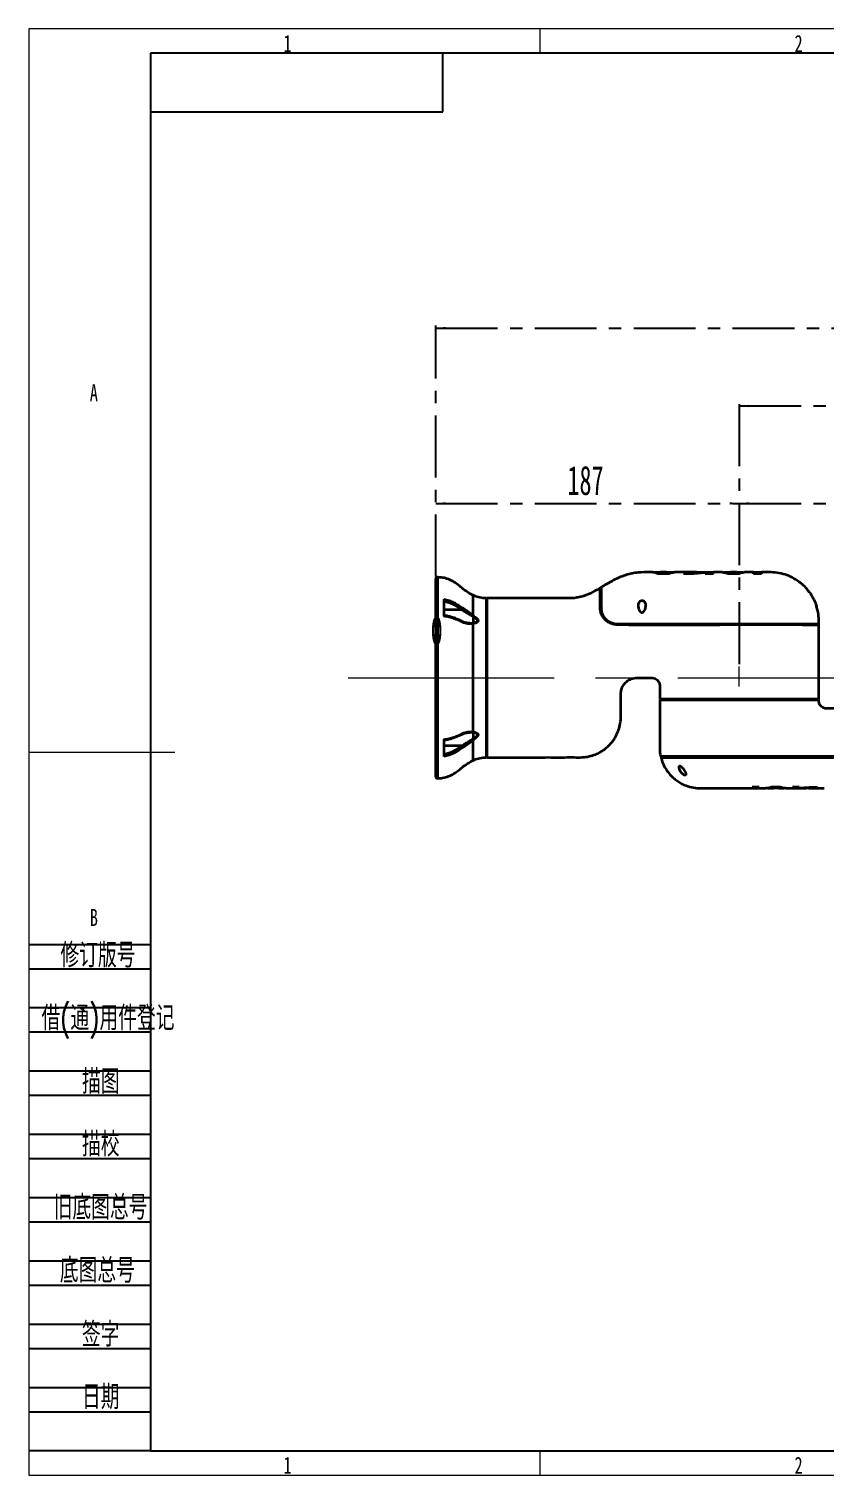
# Model space of a CAD drawing. Header units: millimetres. Extents: x 0 to 420, y -1 to 297.
# Drawn here: x 0 to 163.3, y 0 to 297 of the extents above; entities that cross this region are included whole.
import ezdxf

# ---------------------------------------------------------------- set-up
doc = ezdxf.new("R2010")
doc.units = ezdxf.units.MM
doc.linetypes.add('CENTERX2', pattern=[20.32, 12.7, -2.54, 2.54, -2.54])
doc.layers.add('中心线层', color=7, linetype='CENTERX2')
doc.layers.add('文字层', color=7, linetype='Continuous')
doc.layers.add('剖面线层', color=7, linetype='Continuous', lineweight=25)
doc.styles.add('SLDTEXTSTYLE0', font='TXT', dxfattribs={"width": 0.7})
doc.styles.add('SLDTEXTSTYLE1', font='TXT', dxfattribs={"width": 0.7, "bigfont": 'bigfont'})
doc.styles.add('SLDTEXTSTYLE4', font='TXT', dxfattribs={"width": 0.363})
doc.styles.add('SLDTEXTSTYLE5', font='TXT', dxfattribs={"width": 0.605})
doc.dimstyles.new('SLDDIMSTYLE0', dxfattribs={"dimtxt": 6, "dimasz": 2, "dimexe": 0, "dimexo": 0.0625, "dimgap": 1.5, "dimtad": 2, "dimlfac": 3, "dimrnd": 1e-09, "dimzin": 12, "dimdsep": 46, "dimtxsty": 'SLDTEXTSTYLE4', "dimsah": 1, "dimcen": 0.09, "dimadec": 0, "dimazin": 3, "dimtfac": 1, "dimtofl": 0, "dimtmove": 0, "dimatfit": 3, "dimfxl": 0, "dimfrac": 2, "dimtolj": 1, "dimtzin": 12, "dimarcsym": 0})
doc.dimstyles.new('SLDDIMSTYLE2', dxfattribs={"dimtxt": 6, "dimasz": 2, "dimexe": 0, "dimexo": 0.0625, "dimgap": 1.5, "dimtad": 2, "dimlfac": 3, "dimrnd": 1e-09, "dimdsep": 46, "dimtxsty": 'SLDTEXTSTYLE4', "dimblk1": 'NONE', "dimblk2": 'NONE', "dimsah": 1, "dimcen": 0.09, "dimadec": 0, "dimazin": 2, "dimtfac": 1, "dimtofl": 0, "dimtmove": 0, "dimatfit": 3, "dimldrblk": 'NONE', "dimfxl": 0, "dimfrac": 2, "dimtolj": 1, "dimtzin": 12, "dimarcsym": 0})

# ---------------------------------------------------------------- blocks, each defined once
blk = doc.blocks.new('_D')
at = {"layer": '中心线层'}
for p, q in [((83.57, 184.56), (83.57, 200.06)), ((83.57, 199.56), (145.91, 199.56)), ((145.91, 166.57), (145.91, 200.06))]:
    blk.add_line(p, q, dxfattribs=at)
for points in [[(83.57, 199.56), (85.57, 199.31), (85.57, 199.81)], [(145.91, 199.56), (143.91, 199.81), (143.91, 199.31)]]:
    blk.add_solid(points, dxfattribs=at)
at = {"layer": '中心线层', "insert": (110.61, 207.29), "char_height": 6, "attachment_point": 1, "style": 'SLDTEXTSTYLE5'}
blk.add_mtext('187', dxfattribs=at)
blk = doc.blocks.new('_D_1')
at = {"layer": '中心线层'}
for p, q in [((145.91, 166.57), (145.91, 200.06)), ((145.91, 199.56), (215.91, 199.56)), ((215.91, 171.4), (215.91, 200.06))]:
    blk.add_line(p, q, dxfattribs=at)
for points in [[(145.91, 199.56), (147.91, 199.31), (147.91, 199.81)], [(215.91, 199.56), (213.91, 199.81), (213.91, 199.31)]]:
    blk.add_solid(points, dxfattribs=at)
at = {"layer": '中心线层', "insert": (176.78, 207.29), "char_height": 6, "attachment_point": 1, "style": 'SLDTEXTSTYLE5'}
blk.add_mtext('210', dxfattribs=at)
blk = doc.blocks.new('_D_4')
at = {"layer": '中心线层'}
for p, q in [((83.57, 184.56), (83.57, 236.06)), ((83.57, 235.56), (339.17, 235.56)), ((339.17, 172.4), (339.17, 236.06))]:
    blk.add_line(p, q, dxfattribs=at)
for points in [[(83.57, 235.56), (85.57, 235.31), (85.57, 235.81)], [(339.17, 235.56), (337.17, 235.81), (337.17, 235.31)]]:
    blk.add_solid(points, dxfattribs=at)
at = {"layer": '中心线层', "insert": (205.18, 243.29), "char_height": 6, "attachment_point": 1, "style": 'SLDTEXTSTYLE5'}
blk.add_mtext('766.8', dxfattribs=at)
blk = doc.blocks.new('_D_5')
at = {"layer": '中心线层'}
for p, q in [((145.91, 166.57), (145.91, 220.06)), ((339.17, 172.4), (339.17, 220.06)), ((145.91, 219.56), (339.17, 219.56))]:
    blk.add_line(p, q, dxfattribs=at)
for points in [[(145.91, 219.56), (147.91, 219.31), (147.91, 219.81)], [(339.17, 219.56), (337.17, 219.81), (337.17, 219.31)]]:
    blk.add_solid(points, dxfattribs=at)
at = {"layer": '中心线层', "insert": (236.35, 227.29), "char_height": 6, "attachment_point": 1, "style": 'SLDTEXTSTYLE5'}
blk.add_mtext('579.8', dxfattribs=at)
blk = doc.blocks.new('_D_7')
at = {"layer": '中心线层', "insert": (82.51, 176.47), "char_height": 6, "attachment_point": 1, "style": 'SLDTEXTSTYLE5'}
blk.add_mtext('0', dxfattribs=at)
blk = doc.blocks.new('_NONE')

msp = doc.modelspace()

# ---------------------------------------------------------------- linework, layer by layer
at = {"color": 1, "linetype": 'Continuous', "lineweight": 18}
for p, q in [((420, 297), (0, 297)), ((0, 297), (0, 0)), ((0, 0), (420, 0))]:
    msp.add_line(p, q, dxfattribs=at)
at = {"color": 190, "linetype": 'Continuous', "lineweight": 18}
for p, q in [((105, 292), (105, 297)), ((0, 148.5), (25, 148.5)), ((25, 148.5), (30, 148.5)), ((105, 0), (105, 5))]:
    msp.add_line(p, q, dxfattribs=at)
at = {"color": 190, "linetype": 'Continuous', "lineweight": 25}
for p, q in [((415, 292), (25, 292)), ((25, 292), (25, 5)), ((85, 280), (85, 292)), ((25, 280), (85, 280)), ((25, 5), (415, 5))]:
    msp.add_line(p, q, dxfattribs=at)
at = {"color": 8, "linetype": 'Continuous', "lineweight": 35}
for p, q in [((83.9173, 184.3979), (83.9173, 143.0771)), ((91.2383, 176.5288), (91.2383, 180.6851)), ((90.535, 174.967), (91.2383, 175.0032)), ((91.2383, 152.4719), (90.5379, 152.5079)), ((91.2383, 146.7899), (91.2383, 150.9462))]:
    msp.add_line(p, q, dxfattribs=at)
at = {"color": 7, "linetype": 'Continuous', "lineweight": 35}
for p, q in [((129.7401, 185.3711), (128.3822, 185.3715)), ((129.2675, 185.1536), (131.4074, 185.1523)), ((130.9263, 185.4042), (129.7351, 185.4043)), ((129.7401, 185.3435), (130.3304, 185.3078)), ((131.1166, 185.3983), (130.3304, 185.3412)), ((130.3304, 185.3078), (130.9219, 185.3508)), ((130.3304, 185.3078), (130.3304, 185.3412)), ((132.4062, 185.3708), (130.9219, 185.3709)), ((131.1166, 185.3709), (131.1166, 185.3983)), ((134.4377, 185.1543), (136.4979, 185.153)), ((136.4979, 185.153), (138.9185, 185.3982)), ((137.1105, 185.4009), (137.1917, 185.4038)), ((137.1917, 185.3705), (137.1917, 185.4038)), ((138.9185, 185.4024), (138.5617, 185.3708)), ((138.9185, 185.3982), (138.9185, 185.1479)), ((140.6026, 185.3708), (138.9185, 185.3708)), ((138.9185, 185.1479), (140.6026, 185.1461)), ((144.0881, 185.3718), (142.7116, 185.3713)), ((143.6038, 185.1418), (145.744, 185.1396)), ((144.681, 185.3385), (143.8948, 185.3987)), ((143.8948, 185.3717), (143.8948, 185.3987)), ((144.0881, 185.3506), (144.681, 185.3051)), ((145.2719, 185.4055), (144.0889, 185.405)), ((144.681, 185.3051), (145.2728, 185.3441)), ((144.681, 185.3051), (144.681, 185.3385)), ((146.6394, 185.3725), (145.2728, 185.3721)), ((150.4828, 185.3718), (148.7802, 185.373)), ((148.8123, 185.1342), (150.4839, 185.1306)), ((83.5717, 143.4102), (83.5717, 184.0648)), ((85.2383, 179.8654), (85.2383, 176.3952)), ((93.905, 180.0708), (93.905, 163.7375)), ((88.8567, 177.7049), (85.2383, 177.7049)), ((91.2383, 176.2776), (91.2383, 175.0032)), ((94.0717, 177.4042), (93.905, 177.4042)), ((91.2383, 152.6197), (91.2383, 174.8553)), ((93.905, 163.7375), (93.905, 147.4042)), ((130.0717, 159.4042), (130.0717, 159.2375)), ((161.7383, 159.2375), (161.7383, 159.4042)), ((91.2383, 152.4719), (91.2383, 151.1975)), ((85.2383, 151.0798), (85.2383, 147.6097)), ((88.8567, 149.7701), (85.2383, 149.7701)), ((93.905, 150.0708), (94.0717, 150.0708)), ((148.5727, 141.116), (148.5717, 141.2815)), ((148.5717, 141.248), (148.5728, 141.0714)), ((149.9647, 141.2477), (148.5717, 141.248)), ((148.5727, 141.1042), (149.9913, 141.1042)), ((148.5728, 141.1047), (148.5728, 141.0714)), ((149.961, 141.1068), (149.961, 141.0734)), ((149.9641, 141.0709), (149.9647, 141.2477)), ((149.9641, 141.1042), (149.9641, 141.0709)), ((149.9647, 141.2812), (149.9642, 141.1077)), ((151.713, 141.1042), (152.7695, 141.1042)), ((154.305, 141.2461), (152.5216, 141.2464)), ((152.7552, 141.0759), (153.4074, 141.1274)), ((152.7552, 141.0708), (152.9423, 141.0708)), ((153.4074, 141.1608), (152.7695, 141.1101)), ((154.0626, 141.0708), (153.0005, 141.0708)), ((154.0626, 141.1042), (153.4074, 141.1608)), ((153.4074, 141.1608), (153.4074, 141.1274)), ((153.4074, 141.1274), (154.0626, 141.0708)), ((154.0464, 141.1042), (155.111, 141.1042)), ((154.0626, 141.1042), (154.0626, 141.0708)), ((154.0626, 141.0935), (154.483, 141.0935)), ((154.483, 141.0935), (154.5526, 141.1042)), ((154.483, 141.1042), (154.483, 141.0935)), ((155.4629, 141.0708), (156.8061, 141.0708)), ((158.2095, 141.245), (156.8061, 141.2451)), ((156.8061, 141.1042), (158.2095, 141.1042)), ((158.2095, 141.083), (158.2095, 141.245)), ((160.2266, 141.2431), (158.2095, 141.083)), ((158.2095, 141.0715), (159.6146, 141.1248)), ((158.2095, 141.0708), (158.3779, 141.0708)), ((158.477, 141.1042), (159.6485, 141.1042)), ((161.4852, 141.2429), (159.6485, 141.1088)), ((159.6485, 141.0755), (161.9435, 141.2428)), ((159.6485, 141.1088), (159.6485, 141.0755)), ((160.094, 141.0896), (159.6485, 141.0755)), ((161.9435, 141.2428), (160.2266, 141.2431))]:
    msp.add_line(p, q, dxfattribs=at)
at = {"color": 7, "linetype": 'Continuous', "lineweight": 35, "flags": 128}
for points in [[(137.1105, 185.4041), (135.0225, 185.4042), (132.6075, 185.4042)], [(138.6476, 185.3708), (137.6724, 185.3707), (137.1917, 185.3708)], [(88.9956, 175.2976), (89.0005, 175.2952), (89.0058, 175.2921)], [(117.3138, 178.1758), (117.3541, 178.1902), (117.3981, 178.1961), (117.4426, 178.193), (117.4843, 178.1811), (117.5204, 178.1613), (117.5482, 178.135), (117.5657, 178.1041), (117.5717, 178.0708)], [(162.2383, 159.4042), (162.2383, 161.2987), (162.238, 164.2803), (162.2374, 167.2517), (162.237, 170.0517), (162.2369, 172.6804), (162.2371, 174.571)], [(89.0027, 152.1811), (89.0005, 152.1798), (88.9952, 152.1772)], [(149.9641, 141.0708), (151.2731, 141.0708), (151.3543, 141.0708)]]:
    msp.add_lwpolyline(points, dxfattribs=at)
at = {"color": 7, "linetype": 'Continuous', "lineweight": 35}
for centre, radius, start, end in [((83.905, 184.0648), 0.3333, 87.888296, 180), ((117.405, 182.039), 0.1667, 0.000971, 120.996212), ((88.3478, 178.2254), 0.728, 314.360591, 350.077155), ((121.0666, 174.6326), 0.1927, 147.007432, 187.845425), ((162.0703, 174.5708), 0.1667, 3.678857, 90.044139), ((88.3478, 149.2497), 0.728, 9.922845, 45.639409), ((129.9122, 147.7042), 0.1667, 194.267472, 270.010184), ((129.9917, 147.3708), 0.1667, 89.996441, 198.69156), ((83.905, 143.4102), 0.3333, 180, 272.111704)]:
    msp.add_arc(centre, radius, start, end, dxfattribs=at)
at = {"color": 8, "linetype": 'Continuous', "lineweight": 35}
for centre, radius, start, end in [((88.9061, 175.1681), 0.1592, 355.881222, 51.208463), ((88.9082, 152.3065), 0.1571, 306.978917, 4.334185)]:
    msp.add_arc(centre, radius, start, end, dxfattribs=at)
at = {"color": 7, "linetype": 'Continuous', "lineweight": 35}
for points, knots in [([(91.2644, 180.6843), (90.9244, 180.8527), (90.1994, 181.212), (89.2106, 181.9573), (88.2446, 182.7614), (87.2487, 183.4852), (86.1476, 184.0141), (85.0229, 184.3268), (84.2623, 184.3611), (83.9165, 184.3767)], [0, 0, 0, 0, 0.13555184, 0.28905261, 0.44124059, 0.58603376, 0.72813244, 0.87639116, 1, 1, 1, 1]), ([(128.0567, 185.4025), (127.2848, 185.417), (126.0959, 185.4392), (124.4975, 185.3173), (123.2795, 185.0665), (122.0935, 184.6925), (120.5232, 184.0374), (119.0363, 183.1968), (117.9249, 182.5497), (117.5639, 182.3395)], [0, 0, 0, 0, 0.20760716, 0.31978553, 0.43045654, 0.54135749, 0.65391185, 0.88758178, 1, 1, 1, 1]), ([(128.0567, 185.3982), (128.0679, 185.4003), (128.2755, 185.4395), (128.6811, 185.3481), (129.072, 185.2184), (129.2675, 185.1536)], [0, 0, 0, 0, 0.02778487, 0.51389892, 1, 1, 1, 1]), ([(130.3304, 185.3412), (130.0474, 185.3963), (129.7322, 185.4577), (129.4184, 185.3792), (129.3864, 185.3712)], [0, 0, 0, 0, 0.8982104, 1, 1, 1, 1]), ([(131.4074, 185.1523), (131.7898, 185.291), (132.1894, 185.4359), (132.5902, 185.4009), (132.6075, 185.3994)], [0, 0, 0, 0, 0.9570241, 1, 1, 1, 1]), ([(137.1917, 185.4038), (136.7323, 185.3912), (135.8122, 185.366), (134.8963, 185.225), (134.4377, 185.1543)], [0, 0, 0, 0, 0.499281325, 1, 1, 1, 1]), ([(134.6896, 185.1542), (135.063, 185.211), (135.895, 185.3375), (136.7309, 185.3588), (137.1917, 185.3705)], [0, 0, 0, 0, 0.44877933, 1, 1, 1, 1]), ([(140.6026, 185.1461), (140.6026, 185.2142), (140.6026, 185.3505), (140.6026, 185.4198), (140.6026, 185.401), (140.6026, 185.3995)], [0, 0, 0, 0, 0.47990609, 0.95981016, 1, 1, 1, 1]), ([(142.4068, 185.4045), (141.9423, 185.4044), (141.3409, 185.4042), (140.7395, 185.4042), (140.6026, 185.4042)], [0, 0, 0, 0, 0.77227185, 1, 1, 1, 1]), ([(142.4068, 185.4017), (142.4161, 185.4026), (142.6209, 185.4217), (143.0216, 185.353), (143.4098, 185.2122), (143.6038, 185.1418)], [0, 0, 0, 0, 0.023362326, 0.511683064, 1, 1, 1, 1]), ([(145.622, 185.3722), (145.594, 185.3797), (145.2812, 185.4631), (144.967, 185.3979), (144.681, 185.3385)], [0, 0, 0, 0, 0.08978186, 1, 1, 1, 1]), ([(145.744, 185.1396), (145.9358, 185.2097), (146.3196, 185.3498), (146.7232, 185.4222), (146.933, 185.4028), (146.9496, 185.4013)], [0, 0, 0, 0, 0.4794297, 0.95884818, 1, 1, 1, 1]), ([(148.8128, 185.4062), (148.4118, 185.4063), (147.7908, 185.4064), (147.1697, 185.4062), (146.9496, 185.4061)], [0, 0, 0, 0, 0.64561773, 1, 1, 1, 1]), ([(148.8128, 185.3873), (148.8128, 185.3865), (148.8126, 185.3847), (148.8124, 185.2269), (148.8123, 185.1342)], [0, 0, 0, 0, 0.41229259, 1, 1, 1, 1]), ([(148.8123, 185.1004), (148.8124, 185.1926), (148.8126, 185.3507), (148.8128, 185.3528), (148.8128, 185.3537)], [0, 0, 0, 0, 0.58327833, 1, 1, 1, 1]), ([(150.4839, 185.1306), (150.4837, 185.2244), (150.4832, 185.4131), (150.4827, 185.3994), (150.4825, 185.3926)], [0, 0, 0, 0, 0.49773551, 1, 1, 1, 1]), ([(160.3306, 181.2191), (160.1863, 181.4322), (159.7703, 182.0471), (158.9319, 182.8632), (157.9429, 183.6458), (156.9915, 184.2235), (155.8755, 184.7542), (154.5011, 185.1968), (152.8286, 185.4372), (151.48, 185.4019), (150.6926, 185.4046), (150.4828, 185.4053)], [0, 0, 0, 0, 0.06868483, 0.19812588, 0.31027153, 0.40547289, 0.49482605, 0.64008124, 0.78953199, 0.94392515, 1, 1, 1, 1]), ([(150.4828, 185.3484), (150.4829, 185.3503), (150.4833, 185.3554), (150.4837, 185.1954), (150.4839, 185.0968)], [0, 0, 0, 0, 0.38403531, 1, 1, 1, 1]), ([(117.319, 182.1824), (117.2741, 182.156), (116.6003, 181.7591), (115.3437, 181.068), (113.7685, 180.4596), (112.5076, 180.1717), (111.4268, 180.0509), (110.1083, 180.0786), (108.5115, 180.0683), (106.4563, 180.0719), (103.8952, 180.0704), (100.7783, 180.071), (97.4578, 180.0708), (95.1762, 180.0708), (94.0717, 180.0708)], [0, 0, 0, 0, 0.00659909, 0.09908425, 0.1814544, 0.21947371, 0.26272363, 0.31885737, 0.38638052, 0.46510558, 0.57925744, 0.71090337, 0.86004338, 1, 1, 1, 1]), ([(117.5717, 178.0708), (117.5717, 178.5665), (117.5717, 179.5705), (117.5717, 180.716), (117.5717, 181.5946), (117.5717, 182.1636), (117.5717, 182.362), (117.5717, 182.3275), (117.5717, 182.3261)], [0, 0, 0, 0, 0.179774915, 0.364113731, 0.558273151, 0.756356382, 0.990050794, 1, 1, 1, 1]), ([(160.3581, 181.2387), (160.3575, 181.2395), (160.3545, 181.2439), (160.3805, 181.2054), (160.4459, 181.1073), (160.5958, 180.8762), (160.8203, 180.5115), (160.9863, 180.2065), (161.0717, 180.0495)], [0, 0, 0, 0, 0.02025809, 0.10125267, 0.21230397, 0.38269593, 0.682381, 1, 1, 1, 1]), ([(85.2383, 179.8654), (85.6015, 179.8019), (85.9559, 179.7143), (86.6449, 179.4876), (86.9741, 179.3503), (87.4484, 179.1134), (87.6031, 179.0292), (87.905, 178.8537), (88.0527, 178.7625), (88.4907, 178.4832), (88.7759, 178.2896), (89.0648, 178.0999)], [0, 0, 0, 0, 0.25, 0.25, 0.5, 0.5, 0.625, 0.625, 0.75, 0.75, 1, 1, 1, 1]), ([(88.8567, 177.7049), (88.5835, 177.8841), (88.3132, 178.0671), (87.7626, 178.4205), (87.4819, 178.5907), (86.8907, 178.8941), (86.5809, 179.0283), (86.0896, 179.1968), (85.9221, 179.2471), (85.5837, 179.3353), (85.4121, 179.3732), (85.2383, 179.4052)], [0, 0, 0, 0, 0.25, 0.25, 0.5, 0.5, 0.75, 0.75, 0.875, 0.875, 1, 1, 1, 1]), ([(93.905, 180.0708), (93.4709, 180.103), (92.6113, 180.1668), (91.7246, 180.4352), (91.307, 180.6612), (91.2644, 180.6843)], [0, 0, 0, 0, 0.47815425, 0.94684276, 1, 1, 1, 1]), ([(94.0717, 180.0184), (94.0717, 180.0338), (94.0717, 180.0708), (94.0717, 179.908), (94.0717, 179.5742), (94.0717, 178.9974), (94.0717, 178.2134), (94.0717, 177.2901), (94.0717, 176.1693), (94.0717, 174.8783), (94.0717, 173.4811), (94.0717, 171.9381), (94.0717, 170.2875), (94.0717, 168.5745), (94.0717, 166.7838), (94.0717, 164.9596), (94.0717, 163.1235), (94.0717, 161.2862), (94.0717, 159.4931), (94.0717, 157.7403), (94.0717, 156.0635), (94.0717, 154.5039), (94.0717, 153.0329), (94.0717, 151.7064), (94.0717, 150.5571), (94.0717, 149.5337), (94.0717, 148.7068), (94.0717, 148.0959), (94.0717, 147.721), (94.0717, 147.4569), (94.0717, 147.4218), (94.0717, 147.4042)], [0, 0, 0, 0, 0.01940475, 0.04663916, 0.0738734, 0.1267696, 0.15400909, 0.18124862, 0.2341659, 0.26141739, 0.288669, 0.34156793, 0.36880939, 0.39605077, 0.44893838, 0.47617326, 0.50340802, 0.55631179, 0.58355555, 0.61079944, 0.66371449, 0.69096486, 0.71821526, 0.77110563, 0.79834224, 0.8255787, 0.87847029, 0.90570725, 0.93294421, 0.96628592, 1, 1, 1, 1]), ([(125.905, 177.0948), (125.9373, 177.099), (126.0114, 177.1086), (126.1381, 177.1907), (126.322, 177.4061), (126.5455, 177.9021), (126.6558, 178.5081), (126.5831, 179.0424), (126.4357, 179.3415), (126.2638, 179.511), (126.099, 179.5958), (125.9375, 179.6264), (125.7843, 179.611), (125.623, 179.5487), (125.4442, 179.4098), (125.2599, 179.1219), (125.1515, 178.6048), (125.2232, 178.0593), (125.3942, 177.5884), (125.5278, 177.3431), (125.6775, 177.1828), (125.7884, 177.1069), (125.8716, 177.0982), (125.905, 177.0948)], [0, 0, 0, 0, 0.01387, 0.03174793, 0.06415894, 0.13968528, 0.27940362, 0.35793302, 0.41262544, 0.4475048, 0.47397924, 0.49576526, 0.51759416, 0.53885697, 0.57154223, 0.62229736, 0.70737943, 0.83838784, 0.88746193, 0.94334056, 0.96443841, 0.9857407, 1, 1, 1, 1]), ([(161.0717, 180.0495), (161.2452, 179.6974), (161.4663, 179.249), (161.6663, 178.7277), (161.7409, 178.5177), (161.7777, 178.4084), (161.7889, 178.3744), (161.7885, 178.3756), (161.7774, 178.4094), (161.7433, 178.5084), (161.7104, 178.6135), (161.6766, 178.6959), (161.6752, 178.6991)], [0, 0, 0, 0, 0.44919989, 0.57216645, 0.69588529, 0.74555127, 0.7782383, 0.81114176, 0.8406075, 0.89171765, 0.99580197, 1, 1, 1, 1]), ([(162.2333, 174.7377), (162.2374, 175.1611), (162.2462, 176.0834), (162.098, 177.3122), (161.8581, 178.0815), (161.7668, 178.374)], [0, 0, 0, 0, 0.3446949, 0.75082332, 1, 1, 1, 1]), ([(89.0128, 175.3111), (88.976, 175.3272), (88.6596, 175.4661), (88.1116, 175.7137), (87.3581, 176.0251), (86.6005, 176.2618), (85.8994, 176.4298), (85.4278, 176.4899), (85.2377, 176.5141)], [0, 0, 0, 0, 0.0320112, 0.27537557, 0.48029629, 0.66763157, 0.86600317, 1, 1, 1, 1]), ([(89.0648, 175.1566), (88.4892, 175.4204), (87.9277, 175.6973), (86.9879, 176.0285), (86.6594, 176.1257), (85.9647, 176.2874), (85.6051, 176.3501), (85.2383, 176.3952)], [0, 0, 0, 0, 0.5, 0.5, 0.75, 0.75, 1, 1, 1, 1]), ([(91.2383, 176.2776), (91.0404, 176.4017), (90.8402, 176.5234), (90.4388, 176.7671), (90.2367, 176.8893), (89.8374, 177.1302), (89.6397, 177.2493), (89.2473, 177.4829), (89.0524, 177.5971), (88.8567, 177.7049)], [0, 0, 0, 0, 0.25, 0.25, 0.5, 0.5, 0.75, 0.75, 1, 1, 1, 1]), ([(90.5373, 174.9602), (90.4102, 174.9607), (90.0758, 174.9619), (89.5699, 175.0757), (89.1849, 175.2046), (89.0034, 175.2946), (88.9959, 175.2983)], [0, 0, 0, 0, 0.24379615, 0.64134361, 0.98514922, 1, 1, 1, 1]), ([(89.0648, 178.0999), (89.2437, 177.9825), (89.4214, 177.8587), (89.7791, 177.6039), (89.9592, 177.4733), (90.3232, 177.2081), (90.5079, 177.0727), (90.8752, 176.8017), (91.0579, 176.6661), (91.2383, 176.5288)], [0, 0, 0, 0, 0.25, 0.25, 0.5, 0.5, 0.75, 0.75, 1, 1, 1, 1]), ([(91.2383, 176.5288), (91.3467, 176.4463), (91.4538, 176.3637), (91.6631, 176.1961), (91.7651, 176.1116), (91.9085, 175.9816), (91.9547, 175.9376), (92.0423, 175.8474), (92.084, 175.8007), (92.1572, 175.7051), (92.1886, 175.6564), (92.2342, 175.5555), (92.2472, 175.5054), (92.2477, 175.4069), (92.2352, 175.361), (92.1904, 175.2765), (92.1591, 175.2391), (92.0868, 175.1717), (92.0453, 175.1414), (91.9574, 175.0866), (91.911, 175.062), (91.7668, 174.9949), (91.6641, 174.9584), (91.4544, 174.898), (91.3471, 174.874), (91.2383, 174.8553)], [0, 0, 0, 0, 0.125, 0.125, 0.25, 0.25, 0.3125, 0.3125, 0.375, 0.375, 0.4375, 0.4375, 0.5, 0.5, 0.5625, 0.5625, 0.625, 0.625, 0.6875, 0.6875, 0.75, 0.75, 0.875, 0.875, 1, 1, 1, 1]), ([(91.2383, 176.2776), (91.2383, 176.3258), (91.2383, 176.3713), (91.2383, 176.4568), (91.2383, 176.4961), (91.2383, 176.5288)], [0, 0, 0, 0, 0.5, 0.5, 1, 1, 1, 1]), ([(91.2383, 175.0032), (91.3337, 175.0181), (91.4282, 175.0364), (91.6139, 175.0816), (91.705, 175.1083), (91.8351, 175.1578), (91.8774, 175.1759), (91.9584, 175.2166), (91.997, 175.2392), (92.0659, 175.2903), (92.0967, 175.319), (92.1309, 175.3694), (92.14, 175.387), (92.1525, 175.4244), (92.1558, 175.4445), (92.1554, 175.5055), (92.1415, 175.5472), (92.0953, 175.6285), (92.0644, 175.6665), (91.9948, 175.7403), (91.9557, 175.7759), (91.875, 175.8441), (91.8329, 175.877), (91.7034, 175.9737), (91.613, 176.0355), (91.4279, 176.1578), (91.3335, 176.2179), (91.2383, 176.2776)], [0, 0, 0, 0, 0.125, 0.125, 0.25, 0.25, 0.3125, 0.3125, 0.375, 0.375, 0.4375, 0.4375, 0.46875, 0.46875, 0.5, 0.5, 0.5625, 0.5625, 0.625, 0.625, 0.6875, 0.6875, 0.75, 0.75, 0.875, 0.875, 1, 1, 1, 1]), ([(120.8757, 174.6063), (120.5403, 174.6397), (119.8713, 174.7064), (119.1108, 175.0502), (118.523, 175.4725), (118.015, 176.0039), (117.6128, 176.6714), (117.3578, 177.4273), (117.3279, 177.9367), (117.3138, 178.1758)], [0, 0, 0, 0, 0.13899062, 0.27718144, 0.39833099, 0.51962019, 0.68608696, 0.85270376, 1, 1, 1, 1]), ([(120.905, 174.7375), (120.5911, 174.7649), (119.964, 174.8196), (119.2454, 175.1535), (118.6919, 175.5507), (118.216, 176.0576), (117.8407, 176.6871), (117.6101, 177.3873), (117.5836, 177.8583), (117.5717, 178.0708)], [0, 0, 0, 0, 0.14025099, 0.28020637, 0.40367391, 0.5273139, 0.69470471, 0.86222154, 1, 1, 1, 1]), ([(179.4968, 178.0915), (179.3567, 177.8235), (178.9266, 177.0015), (178.3672, 175.5473), (177.6799, 173.7936), (177.054, 172.0052), (176.3458, 169.7851), (175.6025, 167.1733), (175.091, 164.6821), (174.6253, 162.8169), (174.0546, 161.6249), (173.3625, 160.5911), (172.5332, 159.677), (171.5359, 158.8582), (170.3203, 158.1505), (168.883, 157.622), (167.3256, 157.3753), (165.83, 157.4071), (164.6926, 157.413), (163.9599, 157.3925), (163.5437, 157.4294), (163.196, 157.546), (162.8349, 157.7669), (162.5048, 158.1215), (162.2541, 158.6285), (162.2439, 159.0246), (162.2383, 159.2375)], [0, 0, 0, 0, 0.028497969, 0.08742273, 0.146634846, 0.206151599, 0.265991384, 0.366363817, 0.461869629, 0.505939721, 0.547068837, 0.585711993, 0.622900961, 0.66301572, 0.70690148, 0.754898554, 0.806583924, 0.854474522, 0.895731756, 0.913848215, 0.92355749, 0.934956998, 0.948083411, 0.963058956, 0.980138108, 1, 1, 1, 1]), ([(91.2383, 174.8553), (91.0579, 174.8242), (90.8752, 174.8079), (90.5079, 174.8022), (90.3232, 174.8132), (89.9592, 174.8626), (89.7791, 174.9009), (89.4214, 175.007), (89.2437, 175.0747), (89.0648, 175.1566)], [0, 0, 0, 0, 0.25, 0.25, 0.5, 0.5, 0.75, 0.75, 1, 1, 1, 1]), ([(91.2383, 174.8553), (91.2383, 174.8928), (91.2383, 174.9236), (91.2383, 174.9729), (91.2383, 174.9912), (91.2383, 175.0032)], [0, 0, 0, 0, 0.5, 0.5, 1, 1, 1, 1]), ([(162.2108, 174.7375), (162.2168, 174.7375), (162.2384, 174.7375), (162.0341, 174.7375), (161.4896, 174.7375), (160.4679, 174.7375), (159.0565, 174.7375), (157.2826, 174.7375), (155.2065, 174.7375), (152.9969, 174.7375), (150.7304, 174.7375), (148.476, 174.7375), (145.7622, 174.7375), (142.6018, 174.7375), (137.8444, 174.7375), (132.4445, 174.7375), (127.6222, 174.7375), (124.5643, 174.7375), (122.7236, 174.7375), (121.5102, 174.7375), (120.905, 174.7375)], [0, 0, 0, 0, 0.01352362, 0.04839418, 0.09873538, 0.1490864, 0.20114598, 0.25320997, 0.30546896, 0.35775541, 0.40399515, 0.45041496, 0.49673842, 0.56784748, 0.63905164, 0.78085988, 0.89030768, 0.92694302, 0.96356142, 1, 1, 1, 1]), ([(94.0717, 147.4042), (94.8706, 147.4042), (96.768, 147.4042), (99.6573, 147.4042), (102.6462, 147.4045), (105.3491, 147.404), (107.7792, 147.4056), (109.9543, 147.3994), (111.8832, 147.4169), (113.5728, 147.3721), (115.0562, 147.5626), (116.2685, 147.9461), (117.2096, 148.3918), (117.9134, 148.8267), (118.5239, 149.2813), (119.1484, 149.8415), (119.8085, 150.5768), (120.4561, 151.5133), (121.0247, 152.6656), (121.4394, 154.0259), (121.6053, 155.5399), (121.5614, 157.0959), (121.569, 158.4655), (121.577, 159.6051), (121.5471, 160.4939), (121.6734, 161.3937), (122.0579, 162.2235), (122.5731, 162.8175), (123.0491, 163.1872), (123.4773, 163.4347), (124.0034, 163.6339), (124.6369, 163.7504), (125.3884, 163.7326), (126.1293, 163.7384), (126.7889, 163.7379), (127.3191, 163.7357), (127.8254, 163.7423), (128.3575, 163.7169), (128.837, 163.4856), (129.1458, 163.203), (129.3264, 162.9505), (129.4462, 162.7244), (129.5542, 162.4153), (129.5869, 161.7819), (129.5645, 160.7533), (129.5691, 159.8637), (129.5717, 159.3555)], [0, 0, 0, 0, 0.04749238, 0.11279801, 0.17176339, 0.22517639, 0.27347987, 0.31622686, 0.35447572, 0.3881731, 0.41659092, 0.44291376, 0.4634123, 0.47834728, 0.49202591, 0.50861497, 0.52813233, 0.55063888, 0.57608608, 0.60422535, 0.63472656, 0.66615615, 0.69670664, 0.71614872, 0.73390767, 0.74951906, 0.76972738, 0.78729663, 0.79572792, 0.80547505, 0.81658648, 0.82901622, 0.8434878, 0.86115789, 0.87308769, 0.88270436, 0.8926542, 0.90327472, 0.91397156, 0.92351688, 0.92787448, 0.93237016, 0.9387034, 0.94714423, 0.96980771, 1, 1, 1, 1]), ([(129.5717, 159.2375), (129.5718, 158.4535), (129.5722, 156.9483), (129.5734, 154.7776), (129.5697, 152.7777), (129.5701, 150.9304), (129.5632, 149.2511), (129.6024, 148.1554), (129.751, 147.6649), (129.7525, 147.66)], [0, 0, 0, 0, 0.20298474, 0.38967905, 0.56191001, 0.72091401, 0.86731756, 0.99868171, 1, 1, 1, 1]), ([(129.5717, 159.4042), (129.6134, 159.4042), (129.6765, 159.4042), (130.07, 159.4042), (130.6008, 159.4042), (131.3561, 159.4042), (132.3119, 159.4042), (133.3977, 159.4042), (134.6666, 159.4042), (136.0873, 159.4042), (137.6019, 159.4042), (139.2426, 159.4042), (140.9689, 159.4042), (142.7426, 159.4042), (144.571, 159.4042), (146.4088, 159.4042), (148.2414, 159.4042), (150.0504, 159.4042), (151.791, 159.4042), (153.4752, 159.4042), (155.0608, 159.4042), (156.5085, 159.4042), (157.8552, 159.4042), (159.0393, 159.4042), (160.0316, 159.4042), (160.6781, 159.4042), (161.2136, 159.4042), (161.6408, 159.4042), (161.9571, 159.4042), (162.1525, 159.4042), (162.2449, 159.4042), (162.2279, 159.4042), (162.2245, 159.4042)], [0, 0, 0, 0, 0.0529271, 0.08018355, 0.10744015, 0.16036746, 0.18762453, 0.2148816, 0.26776956, 0.29500477, 0.32223984, 0.37513463, 0.40237336, 0.42961217, 0.48253033, 0.50978235, 0.53703449, 0.58993101, 0.61717113, 0.64441116, 0.69729898, 0.72453395, 0.75176882, 0.80467524, 0.83192051, 0.85916592, 0.88564796, 0.91212884, 0.9393874, 0.96665075, 0.99335724, 1, 1, 1, 1]), ([(129.5717, 159.2375), (129.5986, 159.2375), (129.6526, 159.2375), (130.0864, 159.2375), (130.7709, 159.2375), (131.7197, 159.2375), (132.9097, 159.2375), (134.3225, 159.2375), (135.9334, 159.2375), (137.7149, 159.2375), (139.6366, 159.2375), (141.6655, 159.2375), (143.7669, 159.2375), (145.1923, 159.2375), (145.905, 159.2375)], [0, 0, 0, 0, 0.08333416, 0.16666007, 0.25, 0.33333416, 0.41666007, 0.5, 0.58333416, 0.66666007, 0.75, 0.83333416, 0.91666007, 1, 1, 1, 1]), ([(145.905, 159.2375), (146.6177, 159.2375), (148.043, 159.2375), (150.1444, 159.2375), (152.1733, 159.2375), (154.095, 159.2375), (155.8765, 159.2375), (157.4874, 159.2375), (158.9002, 159.2375), (160.0903, 159.2375), (161.0391, 159.2375), (161.7236, 159.2375), (162.1574, 159.2375), (162.2114, 159.2375), (162.2383, 159.2375)], [0, 0, 0, 0, 0.08333387, 0.16665978, 0.25, 0.33333387, 0.41665978, 0.5, 0.58333387, 0.66665993, 0.75, 0.83333416, 0.91666007, 1, 1, 1, 1]), ([(85.2382, 150.9594), (85.3048, 150.9661), (85.6372, 150.9994), (86.2144, 151.119), (86.9646, 151.3165), (87.6769, 151.5771), (88.3511, 151.8691), (88.794, 152.0656), (89.0131, 152.1629)], [0, 0, 0, 0, 0.04660039, 0.23239737, 0.41937819, 0.61332101, 0.80872958, 1, 1, 1, 1]), ([(85.2383, 151.0798), (85.6015, 151.1245), (85.9559, 151.1861), (86.6449, 151.3455), (86.9741, 151.4421), (87.4484, 151.6086), (87.6031, 151.6678), (87.905, 151.791), (88.0527, 151.8549), (88.4907, 152.0506), (88.7759, 152.186), (89.0648, 152.3184)], [0, 0, 0, 0, 0.25, 0.25, 0.5, 0.5, 0.625, 0.625, 0.75, 0.75, 1, 1, 1, 1]), ([(88.9959, 152.1762), (89.0073, 152.1819), (89.1927, 152.2737), (89.5671, 152.3976), (90.0698, 152.5116), (90.401, 152.5131), (90.54, 152.5138)], [0, 0, 0, 0, 0.022581972, 0.365777446, 0.733869846, 1, 1, 1, 1]), ([(89.0648, 152.3184), (89.2437, 152.4004), (89.4214, 152.468), (89.7791, 152.5741), (89.9592, 152.6124), (90.3232, 152.6618), (90.5079, 152.6728), (90.8752, 152.6671), (91.0579, 152.6508), (91.2383, 152.6197)], [0, 0, 0, 0, 0.25, 0.25, 0.5, 0.5, 0.75, 0.75, 1, 1, 1, 1]), ([(91.2383, 152.6197), (91.3467, 152.6011), (91.4538, 152.5772), (91.6631, 152.5169), (91.7651, 152.4807), (91.9085, 152.4142), (91.9547, 152.39), (92.0423, 152.3358), (92.084, 152.3056), (92.1572, 152.2381), (92.1886, 152.201), (92.2342, 152.1167), (92.2472, 152.0711), (92.2477, 151.9729), (92.2352, 151.9225), (92.1904, 151.8218), (92.1591, 151.7728), (92.0868, 151.6777), (92.0453, 151.631), (91.9574, 151.54), (91.911, 151.4958), (91.7668, 151.3648), (91.6641, 151.2797), (91.4544, 151.1118), (91.3471, 151.0289), (91.2383, 150.9462)], [0, 0, 0, 0, 0.125, 0.125, 0.25, 0.25, 0.3125, 0.3125, 0.375, 0.375, 0.4375, 0.4375, 0.5, 0.5, 0.5625, 0.5625, 0.625, 0.625, 0.6875, 0.6875, 0.75, 0.75, 0.875, 0.875, 1, 1, 1, 1]), ([(91.2383, 152.4719), (91.2383, 152.4839), (91.2383, 152.5019), (91.2383, 152.5511), (91.2383, 152.5821), (91.2383, 152.6197)], [0, 0, 0, 0, 0.5, 0.5, 1, 1, 1, 1]), ([(91.2383, 151.1975), (91.3337, 151.2573), (91.4282, 151.3174), (91.6139, 151.4402), (91.705, 151.5024), (91.8351, 151.5997), (91.8774, 151.6328), (91.9584, 151.7014), (91.997, 151.7368), (92.0659, 151.8102), (92.0967, 151.8486), (92.1309, 151.9095), (92.14, 151.9299), (92.1525, 151.9711), (92.1558, 151.9921), (92.1554, 152.0531), (92.1415, 152.0906), (92.0953, 152.1576), (92.0644, 152.186), (91.9948, 152.2372), (91.9557, 152.2599), (91.875, 152.3002), (91.8329, 152.3181), (91.7034, 152.3672), (91.613, 152.3937), (91.4279, 152.4387), (91.3335, 152.457), (91.2383, 152.4719)], [0, 0, 0, 0, 0.125, 0.125, 0.25, 0.25, 0.3125, 0.3125, 0.375, 0.375, 0.4375, 0.4375, 0.46875, 0.46875, 0.5, 0.5, 0.5625, 0.5625, 0.625, 0.625, 0.6875, 0.6875, 0.75, 0.75, 0.875, 0.875, 1, 1, 1, 1]), ([(85.2383, 148.0698), (85.4121, 148.1019), (85.5837, 148.1398), (85.9221, 148.2279), (86.0896, 148.2783), (86.5809, 148.4467), (86.8907, 148.5809), (87.4819, 148.8844), (87.7626, 149.0545), (88.3132, 149.4079), (88.5835, 149.5909), (88.8567, 149.7701)], [0, 0, 0, 0, 0.125, 0.125, 0.25, 0.25, 0.5, 0.5, 0.75, 0.75, 1, 1, 1, 1]), ([(89.0648, 149.3751), (88.4892, 148.9972), (87.9277, 148.6023), (86.9879, 148.131), (86.6594, 147.9929), (85.9647, 147.763), (85.6051, 147.6737), (85.2383, 147.6097)], [0, 0, 0, 0, 0.5, 0.5, 0.75, 0.75, 1, 1, 1, 1]), ([(88.8567, 149.7701), (89.0524, 149.8779), (89.2473, 149.9921), (89.6397, 150.2257), (89.8374, 150.3448), (90.2367, 150.5858), (90.4388, 150.7079), (90.8402, 150.9516), (91.0404, 151.0733), (91.2383, 151.1975)], [0, 0, 0, 0, 0.25, 0.25, 0.5, 0.5, 0.75, 0.75, 1, 1, 1, 1]), ([(91.2383, 150.9462), (91.0579, 150.8089), (90.8752, 150.6733), (90.5079, 150.4023), (90.3232, 150.2669), (89.9592, 150.0017), (89.7791, 149.8711), (89.4214, 149.6164), (89.2437, 149.4925), (89.0648, 149.3751)], [0, 0, 0, 0, 0.25, 0.25, 0.5, 0.5, 0.75, 0.75, 1, 1, 1, 1]), ([(91.2383, 150.9462), (91.2383, 150.9788), (91.2383, 151.0178), (91.2383, 151.1034), (91.2383, 151.1493), (91.2383, 151.1975)], [0, 0, 0, 0, 0.5, 0.5, 1, 1, 1, 1]), ([(83.918, 143.0989), (84.2711, 143.1151), (85.0458, 143.1507), (86.1898, 143.4752), (87.3063, 144.0236), (88.3083, 144.766), (89.2756, 145.5704), (90.2456, 146.2906), (90.945, 146.6321), (91.2653, 146.7884)], [0, 0, 0, 0, 0.12626368, 0.27695128, 0.42162633, 0.56943346, 0.72187125, 0.87266126, 1, 1, 1, 1]), ([(91.2653, 146.7884), (91.3214, 146.8184), (91.747, 147.0461), (92.6336, 147.3121), (93.4784, 147.3733), (93.905, 147.4042)], [0, 0, 0, 0, 0.06997439, 0.53030097, 1, 1, 1, 1]), ([(129.8482, 147.3215), (129.8608, 147.254), (129.9536, 146.7558), (130.3211, 145.9021), (130.9138, 144.815), (131.63, 143.8869), (132.4129, 143.1084), (133.2404, 142.4742), (134.0873, 141.974), (135.1628, 141.4979), (136.474, 141.1319), (138.0671, 141.0528), (139.7092, 141.0748), (141.4918, 141.0688), (143.4122, 141.0711), (145.4707, 141.0707), (147.2062, 141.0709), (148.2555, 141.0709), (148.5728, 141.0708)], [0, 0, 0, 0, 0.00951283, 0.07022154, 0.12730858, 0.18115165, 0.23199237, 0.27999932, 0.32530177, 0.36800372, 0.44285019, 0.51233623, 0.5882857, 0.67065344, 0.7594094, 0.85453651, 0.95601271, 1, 1, 1, 1]), ([(151.4653, 147.5375), (150.66, 147.5375), (149.0491, 147.5375), (146.8317, 147.5375), (144.8309, 147.5375), (143.0354, 147.5375), (141.2581, 147.5375), (139.2586, 147.5375), (137.501, 147.5375), (136.0032, 147.5375), (134.6921, 147.5375), (133.2806, 147.5375), (131.9085, 147.5375), (130.8293, 147.5375), (130.1625, 147.5375), (129.87, 147.5375), (129.9355, 147.5375), (129.9465, 147.5375)], [0, 0, 0, 0, 0.079983198, 0.160004812, 0.219983602, 0.279955702, 0.341469082, 0.402966758, 0.491970802, 0.537634448, 0.58329401, 0.660069533, 0.738666347, 0.819402606, 0.902432038, 0.98369061, 1, 1, 1, 1]), ([(134.2383, 144.0074), (134.3094, 143.9504), (134.4334, 143.8511), (134.6247, 143.7565), (134.7741, 143.7228), (134.8784, 143.7439), (134.9453, 143.8108), (134.9664, 143.9482), (134.8989, 144.2044), (134.7099, 144.572), (134.438, 144.977), (134.1753, 145.298), (133.9678, 145.4966), (133.8261, 145.5949), (133.7151, 145.6359), (133.6327, 145.6298), (133.5649, 145.5783), (133.515, 145.4498), (133.524, 145.1677), (133.6638, 144.7455), (133.9202, 144.3175), (134.1537, 144.0899), (134.2383, 144.0074)], [0, 0, 0, 0, 0.04474337, 0.07804288, 0.11158259, 0.14010977, 0.16800599, 0.20865411, 0.26668749, 0.35244671, 0.44162889, 0.51496032, 0.55522104, 0.58510733, 0.60721546, 0.62942691, 0.6498894, 0.68318124, 0.74049316, 0.83899447, 0.94163173, 1, 1, 1, 1]), ([(184.5536, 147.5375), (184.5467, 147.5375), (184.533, 147.5375), (184.3526, 147.5375), (184.0118, 147.5375), (183.3741, 147.5375), (182.5503, 147.5375), (181.5573, 147.5375), (180.7288, 147.5375), (179.8219, 147.5375), (178.8801, 147.5375), (177.792, 147.5375), (176.228, 147.5375), (174.1823, 147.5375), (171.6995, 147.5375), (169.1905, 147.5375), (166.6774, 147.5375), (160.7679, 147.5375), (155.6987, 147.5375), (151.4653, 147.5375)], [0, 0, 0, 0, 0.03299228, 0.0659452, 0.09996446, 0.13400551, 0.21505783, 0.256259, 0.29737845, 0.32662677, 0.35649496, 0.38565061, 0.41568899, 0.47313586, 0.5308141, 0.58903942, 0.64750834, 0.70562173, 1, 1, 1, 1]), ([(149.5133, 141.1042), (149.5633, 141.1016), (149.7743, 141.0905), (149.9042, 141.0792), (149.9496, 141.0746), (149.961, 141.0734)], [0, 0, 0, 0, 0.188765682, 0.796452655, 1, 1, 1, 1]), ([(152.5216, 141.2464), (152.1988, 141.1561), (151.81, 141.0473), (151.4204, 141.0844), (151.3543, 141.0907)], [0, 0, 0, 0, 0.83034277, 1, 1, 1, 1]), ([(155.4629, 141.0899), (155.3997, 141.0838), (155.0133, 141.0469), (154.6276, 141.1554), (154.305, 141.2461)], [0, 0, 0, 0, 0.16361088, 1, 1, 1, 1]), ([(156.8061, 141.2451), (156.8061, 141.1552), (156.8061, 141.0472), (156.8061, 141.0842), (156.8061, 141.0904)], [0, 0, 0, 0, 0.83229574, 1, 1, 1, 1]), ([(160.094, 141.0708), (160.4954, 141.0708), (161.4186, 141.0708), (162.4909, 141.0708), (163.162, 141.0708), (163.311, 141.0708)], [0, 0, 0, 0, 0.37425715, 0.86096223, 1, 1, 1, 1])]:
    msp.add_open_spline(points, degree=3, knots=knots, dxfattribs=at)
at = {"color": 8, "linetype": 'Continuous', "lineweight": 35}
for points, knots in [([(117.3138, 178.1758), (117.3138, 178.4757), (117.3137, 179.0755), (117.3146, 179.8468), (117.3157, 180.5185), (117.3174, 181.2203), (117.3193, 181.8233), (117.3206, 182.1446), (117.3207, 182.1702), (117.3208, 182.1793)], [0, 0, 0, 0, 0.113817189, 0.2276499, 0.345563705, 0.463494584, 0.670885647, 0.882404985, 1, 1, 1, 1]), ([(162.1828, 174.571), (162.1968, 174.571), (162.2269, 174.5709), (162.046, 174.5713), (161.7, 174.5717), (160.9953, 174.5727), (159.7789, 174.5745), (158.4404, 174.5834), (157.1862, 174.5894), (155.8314, 174.5948), (153.9703, 174.5997), (151.7873, 174.6015), (149.7417, 174.6004), (147.8902, 174.5975), (145.9941, 174.5928), (143.7476, 174.5851), (141.1741, 174.5793), (137.3143, 174.5752), (132.4838, 174.5703), (127.969, 174.5692), (124.7403, 174.5727), (122.7972, 174.583), (121.5151, 174.5985), (120.8757, 174.6063)], [0, 0, 0, 0, 0.02291835, 0.0492202, 0.07552294, 0.12530257, 0.17640232, 0.22844196, 0.25524818, 0.28205585, 0.33407781, 0.38732936, 0.4246669, 0.46201353, 0.50036862, 0.53873852, 0.59626434, 0.65380747, 0.76892579, 0.88434794, 0.92297599, 0.96158686, 1, 1, 1, 1]), ([(129.7829, 147.6688), (129.7727, 147.6689), (129.707, 147.6692), (129.996, 147.6678), (130.6759, 147.6648), (131.7784, 147.6609), (133.2425, 147.6569), (135.04, 147.6533), (137.1297, 147.6514), (139.4009, 147.6506), (141.7675, 147.6531), (144.1691, 147.6562), (146.6031, 147.6539), (149.041, 147.6455), (150.6564, 147.644), (151.4646, 147.6433)], [0, 0, 0, 0, 0.01515754, 0.097847, 0.17994788, 0.26205515, 0.34476028, 0.42748811, 0.51282424, 0.59821337, 0.67895109, 0.7599954, 0.8408575, 0.92039112, 1, 1, 1, 1]), ([(151.4653, 147.2985), (150.8041, 147.2991), (149.4819, 147.3005), (147.4994, 147.3068), (145.1955, 147.3138), (142.6019, 147.3147), (140.0884, 147.3125), (137.9974, 147.3128), (136.3038, 147.3136), (134.7521, 147.3154), (133.3787, 147.3179), (132.1994, 147.3207), (131.2716, 147.3235), (130.5891, 147.3258), (130.1363, 147.3275), (129.8534, 147.3286), (129.8743, 147.3285), (129.8837, 147.3285)], [0, 0, 0, 0, 0.06548909, 0.13096626, 0.19631977, 0.29405493, 0.39172447, 0.45744979, 0.52336197, 0.58902217, 0.65375087, 0.7187359, 0.78343603, 0.84019084, 0.89713907, 0.95388919, 1, 1, 1, 1]), ([(151.4646, 147.6433), (155.6588, 147.6431), (160.6998, 147.6429), (166.5924, 147.6419), (169.1389, 147.6401), (171.6813, 147.6367), (174.1964, 147.6314), (176.2657, 147.6243), (177.8512, 147.6184), (178.9582, 147.6177), (179.922, 147.6216), (180.9641, 147.6311), (181.9896, 147.6407), (182.9351, 147.6448), (183.6862, 147.6439), (184.283, 147.6405), (184.6014, 147.638), (184.7482, 147.6365), (184.7058, 147.6369), (184.7056, 147.6369)], [0, 0, 0, 0, 0.2900459, 0.34860625, 0.40752964, 0.46620431, 0.52432032, 0.58220003, 0.61219978, 0.64217421, 0.67204631, 0.70196173, 0.75628846, 0.81094181, 0.86558408, 0.91033, 0.95516941, 0.99983586, 1, 1, 1, 1]), ([(184.5329, 147.303), (184.5362, 147.303), (184.5528, 147.303), (184.3293, 147.3052), (183.8402, 147.3083), (183.1675, 147.3107), (182.4025, 147.3094), (181.5545, 147.3016), (180.6346, 147.2905), (179.6813, 147.2832), (178.607, 147.28), (177.4649, 147.2806), (176.231, 147.2846), (174.3716, 147.2886), (171.8936, 147.2904), (168.8184, 147.2942), (165.7372, 147.2967), (160.4221, 147.2984), (155.6649, 147.2977), (151.9349, 147.2984), (151.4653, 147.2985)], [0, 0, 0, 0, 0.0127951, 0.06280177, 0.11262161, 0.16069098, 0.20879034, 0.25677572, 0.29273987, 0.32863384, 0.35938899, 0.39013426, 0.42064737, 0.45119623, 0.52292877, 0.59478369, 0.66678716, 0.73872255, 0.96710474, 1, 1, 1, 1])]:
    msp.add_open_spline(points, degree=3, knots=knots, dxfattribs=at)
at = {"layer": '中心线层', "linetype": 'CENTERX2', "lineweight": 18, "ltscale": 3.333333}
for p, q in [((65.559, 163.7375), (353.1439, 163.7375)), ((145.905, 161.9244), (145.905, 166.0708))]:
    msp.add_line(p, q, dxfattribs=at)
at = {"layer": '剖面线层', "color": 2}
for p, q in [((0, 109), (25, 109)), ((0, 104), (25, 104)), ((0, 96), (25, 96)), ((0, 91), (25, 91)), ((0, 83), (25, 83)), ((0, 78), (25, 78)), ((0, 70), (25, 70)), ((0, 65), (25, 65)), ((0, 57), (25, 57)), ((0, 52), (25, 52)), ((0, 44), (25, 44)), ((0, 39), (25, 39)), ((0, 31), (25, 31)), ((0, 26), (25, 26)), ((0, 18), (25, 18)), ((0, 13), (25, 13)), ((25, 5), (0, 5))]:
    msp.add_line(p, q, dxfattribs=at)

# ---------------------------------------------------------------- texts
at = {"color": 5, "linetype": 'Continuous', "lineweight": 18, "char_height": 3.5, "attachment_point": 2, "style": 'SLDTEXTSTYLE0'}
for s, insert in [('1', (53.118, 295.7617)), ('2', (158.0748, 295.7617)), ('A', (13.3373, 224.0117)), ('1', (53.118, 3.7617)), ('2', (158.0748, 3.7617))]:
    msp.add_mtext(s, dxfattribs=dict(at, insert=insert))
at = {"layer": '文字层', "color": 5, "insert": (13.3431, 116.2617), "char_height": 3.5, "attachment_point": 2, "style": 'SLDTEXTSTYLE0'}
msp.add_mtext('B', dxfattribs=at)
at = {"layer": '文字层', "color": 2, "char_height": 5, "style": 'SLDTEXTSTYLE1'}
for s, insert, attachment_point in [('\\M+18F43订\\M+194C5\\M+18D86', (6.4756, 109.2442), 1), ('\\M+18ED8(\\M+192CA)\\M+19770\\M+18C8F\\M+1936F记', (2.5928, 96.3456), 1), ('\\M+19560图', (14.7587, 83.2897), 2), ('\\M+19560\\M+18D5A', (14.7556, 70.4397), 2), ('\\M+18B8C\\M+192EA图总\\M+18D86', (5.0886, 57.4815), 1), ('\\M+192EA图总\\M+18D86', (6.3533, 44.5066), 1), ('签\\M+18E9A', (14.7386, 31.3779), 2), ('\\M+193FA\\M+18AFA', (14.7544, 18.5159), 2)]:
    msp.add_mtext(s, dxfattribs=dict(at, insert=insert, attachment_point=attachment_point))

# ---------------------------------------------------------------- dimensions: what is measured, and where the dimension line sits
at = {"layer": '中心线层'}
for base, p1, p2, angle, dimstyle, picture, middle in [((339.1717, 235.5556), (83.5717, 184.0648), (339.1717, 171.9042), 0, 'SLDDIMSTYLE0', '_D_4', (211.3717, 235.5556)), ((339.1717, 219.5556), (145.905, 166.0708), (339.1717, 171.9042), 0, 'SLDDIMSTYLE0', '_D_5', (242.5383, 219.5556)), ((145.905, 199.5556), (83.5717, 184.0648), (145.905, 166.0708), 0, 'SLDDIMSTYLE0', '_D', (114.7383, 199.5556)), ((215.905, 199.5556), (145.905, 166.0708), (215.905, 170.9042), 0, 'SLDDIMSTYLE0', '_D_1', (180.905, 199.5556)), ((83.6383356704, 168.7326061329), (83.6383356704, 172.9468020571), (83.6383356704, 172.9468020571), 90, 'SLDDIMSTYLE2', '_D_7', (83.6383356704, 168.7326061329))]:
    dim = msp.add_linear_dim(base=base, p1=p1, p2=p2, angle=angle, dimstyle=dimstyle, dxfattribs=at)
    dim.commit()
    dim.dimension.update_dxf_attribs({"geometry": picture, "text_midpoint": middle, "dimtype": 160})

doc.saveas('drawing.dxf')
